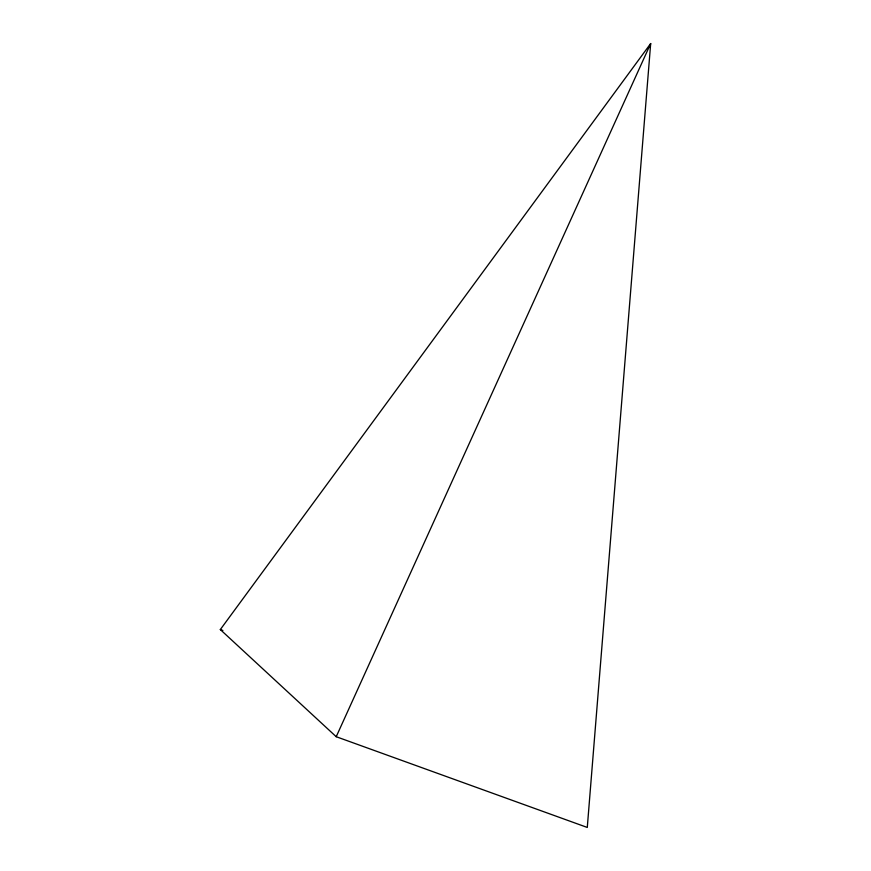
<?xml version="1.0" encoding="UTF-8"?>
<svg xmlns="http://www.w3.org/2000/svg" width="871" height="871" viewBox="0 0 871 871"><rect width="100%" height="100%" fill="white"/><g stroke="black" fill="none" stroke-linecap="round" stroke-linejoin="round"><path stroke-width="1.31" d="M649.635 47.491L650.681 43.55L220.319 629.559L336.217 736.714L587.283 827.45L650.681 43.55L336.217 736.714M220.319 629.559L222.867 630.484"/></g></svg>
